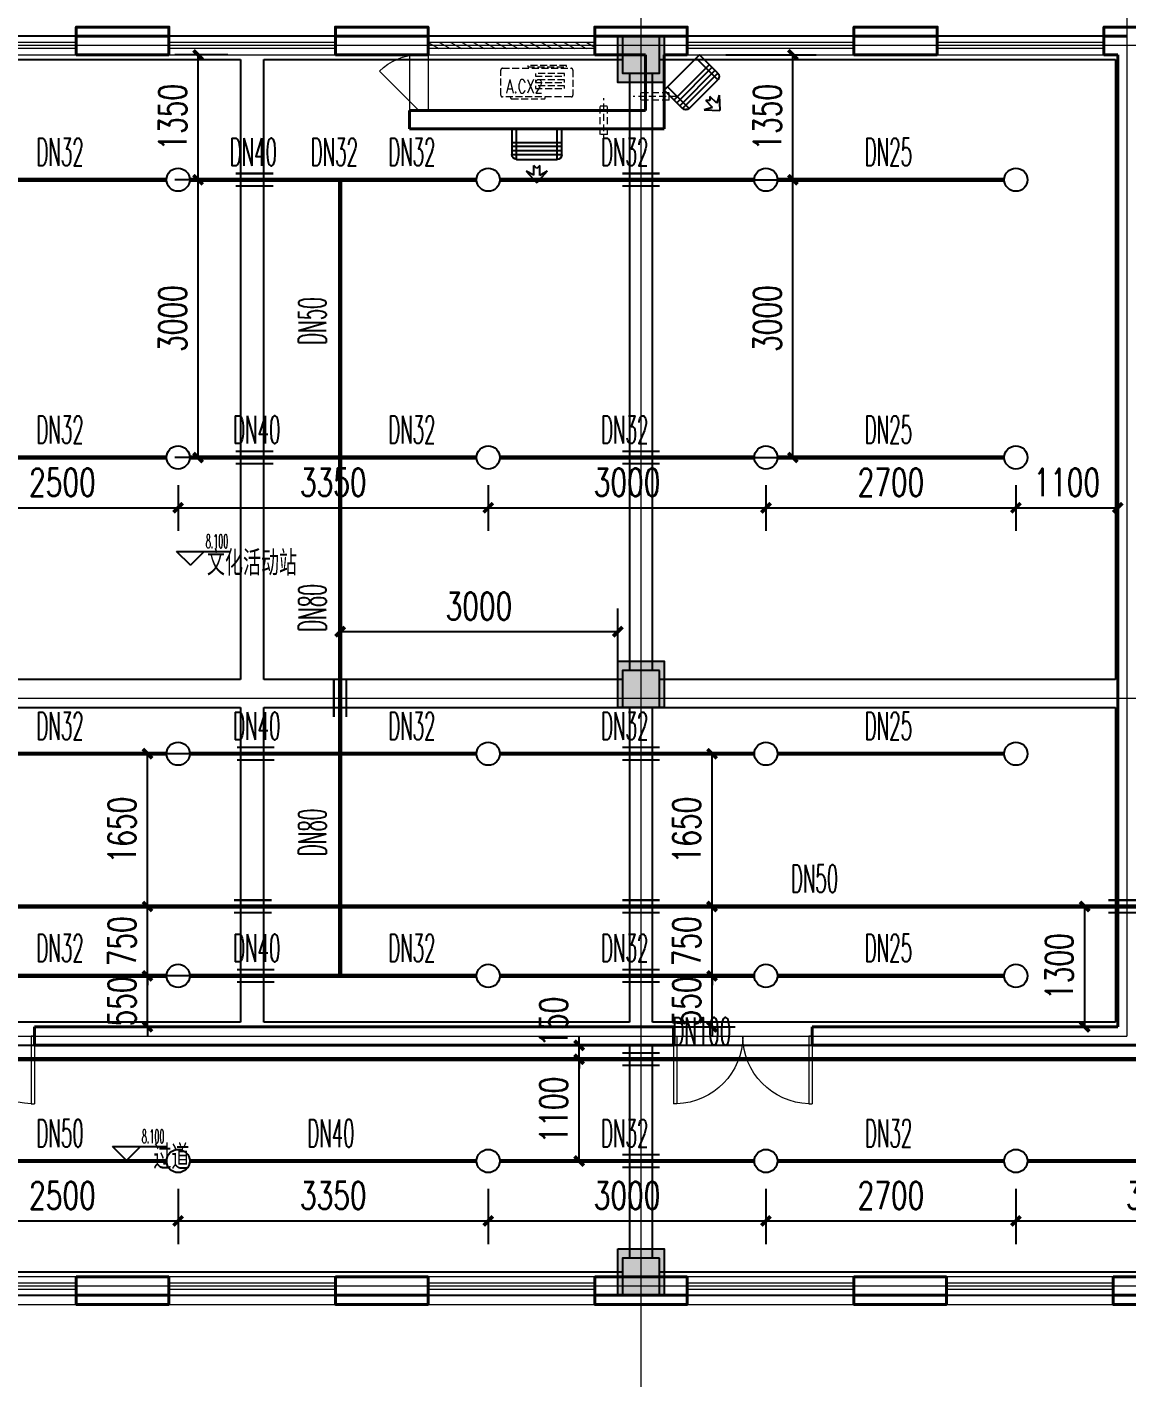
# Model space of a CAD drawing. Extents: x 1031190 to 1725648, y 733081 to 1571294.
# Drawn here: x 1131385 to 1143267, y 982145 to 996739 of the extents above; entities that cross this region are included whole.
import ezdxf

# ---------------------------------------------------------------- set-up
doc = ezdxf.new("R2010")
doc.units = 0
doc.header["$LTSCALE"] = 1000
doc.header["$MEASUREMENT"] = 0
for name, pattern in [('ACAD_ISO10W100', [18.5, 12, -3, 0.5, -3]), ('DASH', [0.35, 0.25, -0.1]), ('DOTE', [2.42, 2, -0.2, 0.02, -0.2]), ('HIDDEN', [0.375, 0.25, -0.125])]:
    doc.linetypes.add(name, pattern=pattern)
for name, color, linetype in [('A-AC', 8, 'Continuous'), ('BEAM', 4, 'Continuous'), ('DIM_ELEV', 3, 'Continuous'), ('EQUIP_不分区喷淋', 7, 'Continuous'), ('PIPE-不分区喷淋', 6, 'ZP'), ('PUB_TEXT', 4, 'Continuous'), ('S-COLU-HATCH', 30, 'Continuous'), ('S-COLU-LINE1', 6, 'Continuous'), ('TEXT_不分区喷淋', 7, 'Continuous'), ('TWT_DIM', 3, 'Continuous'), ('VALVE_不分区给水', 7, 'Continuous')]:
    doc.layers.add(name, color=color, linetype=linetype)
for name, color, linetype, lineweight in [('DOTE', 19, 'DOTE', 9), ('WALL', 9, 'Continuous', 40), ('WINDOW', 8, 'Continuous', 15), ('平面-看线', 45, 'Continuous', 15), ('平面-空调室内机', 8, 'Continuous', 9), ('平面-空调预留孔', 8, 'Continuous', 15)]:
    doc.layers.add(name, color=color, linetype=linetype, lineweight=lineweight)
doc.styles.add('_TCH_DIM', font='SIMPLEX.shx', dxfattribs={"width": 0.6, "oblique": 10, "bigfont": 'hztxt.shx'})
doc.styles.add('_TCH_DIM_T3', font='SIMPLEX', dxfattribs={"width": 0.705882, "bigfont": 'GBCBIG'})
doc.styles.add('_TWT_PIPEDN', font='SIMPLEX.shx', dxfattribs={"width": 0.6, "oblique": 10, "height": 3, "bigfont": 'HZTXT.shx'})
doc.styles.get("Standard").update_dxf_attribs({"font": 'gbenor.shx', "bigfont": 'gbcbig.shx'})
doc.linetypes.add('ZP', pattern='A,3,-0.2,["ZP",Standard,S=0.25,R=0,X=-0.1,Y=-0.115],-0.35', length=3.55)
doc.dimstyles.new('_TWT_ARCH&&100', dxfattribs={"dimtxt": 297.5, "dimasz": 100, "dimexe": 250, "dimexo": 300, "dimgap": 126.25, "dimtad": 1, "dimdec": 0, "dimzin": 0, "dimdsep": 46, "dimtxsty": '_TCH_DIM_T3', "dimblk": 'ARCHTICK', "dimcen": 0.09, "dimclrt": 7, "dimazin": 2, "dimtfac": 1, "dimtdec": 0, "dimtix": 1, "dimtmove": 2, "dimatfit": 3, "dimfxl": 0, "dimtolj": 1, "dimtzin": 0, "dimarcsym": 0})

# ---------------------------------------------------------------- blocks, each defined once
blk = doc.blocks.new('A$C130B5CA4')
at = {"layer": 'BEAM'}
for p, q in [((21200, 100), (17200, 100)), ((25200, 100), (21200, 100)), ((30650, 100), (25600, 100)), ((17200, -150), (21075, -150)), ((21075, -150), (21075, -6850)), ((21325, -150), (25200, -150)), ((21325, -6850), (21325, -150)), ((25600, -150), (30525, -150)), ((30525, -150), (30525, -4600)), ((25275, -300), (25275, -6750)), ((25525, -6750), (25525, -300)), ((30525, -4600), (30525, -6850)), ((21075, -6850), (17250, -6850)), ((25200, -6850), (21325, -6850)), ((30525, -6850), (25600, -6850)), ((17250, -7150), (21075, -7150)), ((21075, -7150), (21075, -10550)), ((21325, -7150), (25200, -7150)), ((21325, -10550), (21325, -7150)), ((25275, -7150), (25275, -10550)), ((25525, -10550), (25525, -7150)), ((25600, -7150), (30525, -7150)), ((30525, -7150), (30525, -10550)), ((21075, -10550), (17125, -10550)), ((25275, -10550), (21325, -10550)), ((30525, -10550), (25525, -10550)), ((17125, -10800), (21200, -10800)), ((21200, -10800), (25275, -10800)), ((25275, -10800), (25275, -13100)), ((25525, -13100), (25525, -10800)), ((25525, -10800), (30650, -10800)), ((25200, -13250), (17200, -13250)), ((33700, -13250), (25600, -13250)), ((17200, -13500), (25200, -13500)), ((25600, -13500), (33700, -13500))]:
    blk.add_line(p, q, dxfattribs=at)
for points in [[(25600, 100), (25200, 100), (25200, -300), (25600, -300)], [(25600, -6750), (25200, -6750), (25200, -7150), (25600, -7150)], [(25600, -13100), (25200, -13100), (25200, -13500), (25600, -13500)]]:
    blk.add_lwpolyline(points, close=True, dxfattribs=at)
blk = doc.blocks.new('QER5Y5WE3')
for p, q in [((-194, 188), (-1, 388)), ((72, 389), (-156, 153)), ((292, -73), (-90, 296)), ((321, -43), (-61, 326)), ((360, -17), (-29, 359)), ((389, 14), (0, 389)), ((72, 389), (387, 86)), ((236, 408), (404, 419)), ((326, 383), (236, 408)), ((326, 383), (253, 308)), ((297, 307), (253, 308)), ((299, 264), (297, 307)), ((372, 340), (299, 264)), ((399, 251), (372, 340)), ((399, 251), (404, 419)), ((194, -188), (-194, 188)), ((387, 86), (159, -151)), ((388, 13), (194, -188))]:
    blk.add_line(p, q)
for centre, start, end in [((36, 352), 46.0154, 136.0154), ((351, 49), 316.0154, 46.0154)]:
    blk.add_arc(centre, 51.3, start, end)
blk = doc.blocks.new('ferre')
at = {"layer": '平面-空调预留孔', "linetype": 'DASH', "ltscale": 0.3}
for p, q in [((93393, 115403), (93393, 115393)), ((93403, 115383), (93756, 115383)), ((93766, 115393), (93766, 115403))]:
    blk.add_line(p, q, dxfattribs=at)
for points in [[(93997, 115743), (93577, 115743), (93577, 115727), (93997, 115727)], [(93975, 115655), (93660, 115655), (93660, 115626), (93975, 115626)], [(93975, 115589), (93660, 115589), (93660, 115560), (93975, 115560)], [(93975, 115523), (93660, 115523), (93660, 115494), (93975, 115494)]]:
    blk.add_lwpolyline(points, close=True, dxfattribs=at)
blk.add_lwpolyline([(94046, 115403), (93306, 115403, -0.414214), (93286, 115423), (93286, 115693, -0.414214), (93306, 115713), (94046, 115713, -0.414214), (94066, 115693), (94066, 115423, -0.414214)], format="xyb", close=True, dxfattribs=at)
for centre, start, end in [((93403, 115393), 180, 270), ((93756, 115393), 270, 0)]:
    blk.add_arc(centre, 10, start, end, dxfattribs=at)
at = {"layer": '平面-空调预留孔', "linetype": 'DASH', "ltscale": 0.3, "style": '_TCH_DIM', "width": 0.705882}
blk.add_text('A.CX2', height=146.9, dxfattribs=at).set_placement((93345, 115443))
blk = doc.blocks.new('fergve')
blk.add_blockref('ferre', (25670, -60416))
blk = doc.blocks.new('dongkong')
at = {"layer": '平面-空调预留孔', "linetype": 'HIDDEN', "ltscale": 0.3}
for p, q in [((-603796, 210900), (-603796, 210431)), ((-603836, 210821), (-603836, 210511)), ((-603836, 210821), (-603756, 210821)), ((-603756, 210821), (-603756, 210511))]:
    blk.add_line(p, q, dxfattribs=at)
blk.add_lwpolyline([(-603756, 210511), (-603836, 210511)], dxfattribs=at)
blk = doc.blocks.new('rewerwer')
at = {"layer": 'S-COLU-HATCH'}
h = blk.add_hatch(color=8, dxfattribs=at)
h.dxf.hatch_style = 1
h.paths.add_polyline_path([(1318338, 1151056), (1318838, 1151056), (1318838, 1150556), (1318338, 1150556)])
h = blk.add_hatch(color=8, dxfattribs=at)
h.dxf.hatch_style = 1
h.paths.add_polyline_path([(1318338, 1144306), (1318838, 1144306), (1318838, 1143806), (1318338, 1143806)])
h = blk.add_hatch(color=8, dxfattribs=at)
h.dxf.hatch_style = 1
h.paths.add_polyline_path([(1318338, 1137956), (1318838, 1137956), (1318838, 1137456), (1318338, 1137456)])
at = {"layer": 'S-COLU-LINE1', "color": 8}
for points in [[(1318338, 1151056), (1318838, 1151056), (1318838, 1150556), (1318338, 1150556)], [(1318338, 1144306), (1318838, 1144306), (1318838, 1143806), (1318338, 1143806)], [(1318338, 1137956), (1318838, 1137956), (1318838, 1137456), (1318338, 1137456)]]:
    blk.add_lwpolyline(points, close=True, dxfattribs=at)
blk = doc.blocks.new('$VALVE$00000533')
at = {"ltscale": 0.5, "const_width": 25}
for points in [[(-225, 75), (225, 75)], [(-225, -75), (225, -75)]]:
    blk.add_lwpolyline(points, dxfattribs=at)
blk = doc.blocks.new('_ArchTick')
at = {"color": 0, "linetype": 'ByBlock', "const_width": 0.4}
blk.add_lwpolyline([(-0.5, -0.5), (0.5, 0.5)], dxfattribs=at)
blk = doc.blocks.new('*D110')
at = {"layer": 'Defpoints', "color": 0}
for p in [(1138634, 995089), (1139658, 995089), (1138634, 992089)]:
    blk.add_point(p, dxfattribs=at)
at = {"layer": 'TWT_DIM', "color": 0, "lineweight": -2}
for p, q in [((1138934, 995089), (1139908, 995089)), ((1139658, 992089), (1139658, 995089)), ((1138934, 992089), (1139908, 992089))]:
    blk.add_line(p, q, dxfattribs=at)
at = {"layer": 'TWT_DIM', "color": 0, "lineweight": -2, "xscale": 100, "yscale": 100, "zscale": 100}
for p, rotation in [((1139658, 995089), 90), ((1139658, 992089), 270)]:
    blk.add_blockref('_ArchTick', p, dxfattribs=dict(at, rotation=rotation))
at = {"layer": 'TWT_DIM', "color": 7, "insert": (1139383, 993589), "char_height": 297.5, "attachment_point": 5, "rotation": 90, "style": '_TCH_DIM_T3'}
blk.add_mtext('\\A1;3000', dxfattribs=at)
blk = doc.blocks.new('*D111')
at = {"layer": 'Defpoints', "color": 0}
for p in [(1138634, 996439), (1139658, 996439), (1138634, 995089)]:
    blk.add_point(p, dxfattribs=at)
at = {"layer": 'TWT_DIM', "color": 0, "lineweight": -2}
for p, q in [((1138934, 996439), (1139908, 996439)), ((1139658, 995089), (1139658, 996439)), ((1138934, 995089), (1139908, 995089))]:
    blk.add_line(p, q, dxfattribs=at)
at = {"layer": 'TWT_DIM', "color": 0, "lineweight": -2, "xscale": 100, "yscale": 100, "zscale": 100}
for p, rotation in [((1139658, 996439), 90), ((1139658, 995089), 270)]:
    blk.add_blockref('_ArchTick', p, dxfattribs=dict(at, rotation=rotation))
at = {"layer": 'TWT_DIM', "color": 7, "insert": (1139383, 995764), "char_height": 297.5, "attachment_point": 5, "rotation": 90, "style": '_TCH_DIM_T3'}
blk.add_mtext('\\A1;1350', dxfattribs=at)
blk = doc.blocks.new('*D112')
at = {"layer": 'Defpoints', "color": 0}
for p in [(1138017, 988889), (1138785, 988889), (1138017, 987239)]:
    blk.add_point(p, dxfattribs=at)
at = {"layer": 'TWT_DIM', "color": 0, "lineweight": -2}
for p, q in [((1138317, 988889), (1139035, 988889)), ((1138785, 987239), (1138785, 988889)), ((1138317, 987239), (1139035, 987239))]:
    blk.add_line(p, q, dxfattribs=at)
at = {"layer": 'TWT_DIM', "color": 0, "lineweight": -2, "xscale": 100, "yscale": 100, "zscale": 100}
for p, rotation in [((1138785, 988889), 90), ((1138785, 987239), 270)]:
    blk.add_blockref('_ArchTick', p, dxfattribs=dict(at, rotation=rotation))
at = {"layer": 'TWT_DIM', "color": 7, "insert": (1138510, 988064), "char_height": 297.5, "attachment_point": 5, "rotation": 90, "style": '_TCH_DIM_T3'}
blk.add_mtext('\\A1;1650', dxfattribs=at)
blk = doc.blocks.new('*D113')
at = {"layer": 'Defpoints', "color": 0}
for p in [(1138017, 987239), (1138785, 987239), (1138017, 986489)]:
    blk.add_point(p, dxfattribs=at)
at = {"layer": 'TWT_DIM', "color": 0, "lineweight": -2}
for p, q in [((1138785, 987239), (1138785, 987339)), ((1138317, 987239), (1139035, 987239)), ((1138785, 986489), (1138785, 987239)), ((1138317, 986489), (1139035, 986489)), ((1138785, 986489), (1138785, 986389))]:
    blk.add_line(p, q, dxfattribs=at)
at = {"layer": 'TWT_DIM', "color": 0, "lineweight": -2, "xscale": 100, "yscale": 100, "zscale": 100}
for p, rotation in [((1138785, 987239), 270), ((1138785, 986489), 90)]:
    blk.add_blockref('_ArchTick', p, dxfattribs=dict(at, rotation=rotation))
at = {"layer": 'TWT_DIM', "color": 7, "insert": (1138510, 986864), "char_height": 297.5, "attachment_point": 5, "rotation": 90, "style": '_TCH_DIM_T3'}
blk.add_mtext('\\A1;750', dxfattribs=at)
blk = doc.blocks.new('*D114')
at = {"layer": 'Defpoints', "color": 0}
for p in [(1138017, 986489), (1138785, 986489), (1138017, 985939)]:
    blk.add_point(p, dxfattribs=at)
at = {"layer": 'TWT_DIM', "color": 0, "lineweight": -2}
for p, q in [((1138785, 986489), (1138785, 986589)), ((1138317, 986489), (1139035, 986489)), ((1138785, 985939), (1138785, 986489)), ((1138317, 985939), (1139035, 985939)), ((1138785, 985939), (1138785, 985839))]:
    blk.add_line(p, q, dxfattribs=at)
at = {"layer": 'TWT_DIM', "color": 0, "lineweight": -2, "xscale": 100, "yscale": 100, "zscale": 100}
for p, rotation in [((1138785, 986489), 270), ((1138785, 985939), 90)]:
    blk.add_blockref('_ArchTick', p, dxfattribs=dict(at, rotation=rotation))
at = {"layer": 'TWT_DIM', "color": 7, "insert": (1138510, 986214), "char_height": 297.5, "attachment_point": 5, "rotation": 90, "style": '_TCH_DIM_T3'}
blk.add_mtext('\\A1;550', dxfattribs=at)
blk = doc.blocks.new('*D115')
at = {"layer": 'Defpoints', "color": 0}
for p in [(1137349, 985589), (1138017, 985589), (1138017, 984489)]:
    blk.add_point(p, dxfattribs=at)
at = {"layer": 'TWT_DIM', "color": 0, "lineweight": -2}
for p, q in [((1137717, 985589), (1137099, 985589)), ((1137349, 984489), (1137349, 985589)), ((1137717, 984489), (1137099, 984489))]:
    blk.add_line(p, q, dxfattribs=at)
at = {"layer": 'TWT_DIM', "color": 0, "lineweight": -2, "xscale": 100, "yscale": 100, "zscale": 100}
for p, rotation in [((1137349, 985589), 90), ((1137349, 984489), 270)]:
    blk.add_blockref('_ArchTick', p, dxfattribs=dict(at, rotation=rotation))
at = {"layer": 'TWT_DIM', "color": 7, "insert": (1137074, 985039), "char_height": 297.5, "attachment_point": 5, "rotation": 90, "style": '_TCH_DIM_T3'}
blk.add_mtext('\\A1;1100', dxfattribs=at)
blk = doc.blocks.new('*D116')
at = {"layer": 'Defpoints', "color": 0}
for p in [(1137349, 985739), (1138017, 985739), (1138017, 985589)]:
    blk.add_point(p, dxfattribs=at)
at = {"layer": 'TWT_DIM', "color": 0, "lineweight": -2}
for p, q in [((1137349, 985739), (1137349, 985839)), ((1137717, 985739), (1137099, 985739)), ((1137349, 985589), (1137349, 985739)), ((1137717, 985589), (1137099, 985589)), ((1137349, 985589), (1137349, 985489))]:
    blk.add_line(p, q, dxfattribs=at)
at = {"layer": 'TWT_DIM', "color": 0, "lineweight": -2, "xscale": 100, "yscale": 100, "zscale": 100}
for p, rotation in [((1137349, 985739), 270), ((1137349, 985589), 90)]:
    blk.add_blockref('_ArchTick', p, dxfattribs=dict(at, rotation=rotation))
at = {"layer": 'TWT_DIM', "color": 7, "insert": (1137074, 985993), "char_height": 297.5, "attachment_point": 5, "rotation": 90, "style": '_TCH_DIM_T3'}
blk.add_mtext('\\A1;150', dxfattribs=at)
blk = doc.blocks.new('*D120')
at = {"layer": 'Defpoints', "color": 0}
for p in [(1142810, 987239), (1143167, 987239), (1143167, 985939)]:
    blk.add_point(p, dxfattribs=at)
at = {"layer": 'TWT_DIM', "color": 0, "lineweight": -2}
for p, q in [((1142867, 987239), (1142560, 987239)), ((1142810, 985939), (1142810, 987239)), ((1142867, 985939), (1142560, 985939))]:
    blk.add_line(p, q, dxfattribs=at)
at = {"layer": 'TWT_DIM', "color": 0, "lineweight": -2, "xscale": 100, "yscale": 100, "zscale": 100}
for p, rotation in [((1142810, 987239), 90), ((1142810, 985939), 270)]:
    blk.add_blockref('_ArchTick', p, dxfattribs=dict(at, rotation=rotation))
at = {"layer": 'TWT_DIM', "color": 7, "insert": (1142535, 986589), "char_height": 297.5, "attachment_point": 5, "rotation": 90, "style": '_TCH_DIM_T3'}
blk.add_mtext('\\A1;1300', dxfattribs=at)
blk = doc.blocks.new('*D121')
at = {"layer": 'Defpoints', "color": 0}
for p in [(1133233, 995089), (1133854, 995089), (1133854, 992089)]:
    blk.add_point(p, dxfattribs=at)
at = {"layer": 'TWT_DIM', "color": 0, "lineweight": -2}
for p, q in [((1133554, 995089), (1132983, 995089)), ((1133233, 992089), (1133233, 995089)), ((1133554, 992089), (1132983, 992089))]:
    blk.add_line(p, q, dxfattribs=at)
at = {"layer": 'TWT_DIM', "color": 0, "lineweight": -2, "xscale": 100, "yscale": 100, "zscale": 100}
for p, rotation in [((1133233, 995089), 90), ((1133233, 992089), 270)]:
    blk.add_blockref('_ArchTick', p, dxfattribs=dict(at, rotation=rotation))
at = {"layer": 'TWT_DIM', "color": 7, "insert": (1132958, 993589), "char_height": 297.5, "attachment_point": 5, "rotation": 90, "style": '_TCH_DIM_T3'}
blk.add_mtext('\\A1;3000', dxfattribs=at)
blk = doc.blocks.new('*D122')
at = {"layer": 'Defpoints', "color": 0}
for p in [(1133233, 996439), (1133854, 996439), (1133854, 995089)]:
    blk.add_point(p, dxfattribs=at)
at = {"layer": 'TWT_DIM', "color": 0, "lineweight": -2}
for p, q in [((1133554, 996439), (1132983, 996439)), ((1133233, 995089), (1133233, 996439)), ((1133554, 995089), (1132983, 995089))]:
    blk.add_line(p, q, dxfattribs=at)
at = {"layer": 'TWT_DIM', "color": 0, "lineweight": -2, "xscale": 100, "yscale": 100, "zscale": 100}
for p, rotation in [((1133233, 996439), 90), ((1133233, 995089), 270)]:
    blk.add_blockref('_ArchTick', p, dxfattribs=dict(at, rotation=rotation))
at = {"layer": 'TWT_DIM', "color": 7, "insert": (1132958, 995764), "char_height": 297.5, "attachment_point": 5, "rotation": 90, "style": '_TCH_DIM_T3'}
blk.add_mtext('\\A1;1350', dxfattribs=at)
blk = doc.blocks.new('*D123')
at = {"layer": 'Defpoints', "color": 0}
for p in [(1137767, 990208), (1134767, 989489), (1137767, 989489)]:
    blk.add_point(p, dxfattribs=at)
at = {"layer": 'TWT_DIM', "color": 0, "lineweight": -2}
for p, q in [((1134767, 989789), (1134767, 990458)), ((1137767, 989789), (1137767, 990458)), ((1134767, 990208), (1137767, 990208))]:
    blk.add_line(p, q, dxfattribs=at)
at = {"layer": 'TWT_DIM', "color": 0, "lineweight": -2, "xscale": 100, "yscale": 100, "zscale": 100, "rotation": 180}
blk.add_blockref('_ArchTick', (1134767, 990208), dxfattribs=at)
at = {"layer": 'TWT_DIM', "color": 0, "lineweight": -2, "xscale": 100, "yscale": 100, "zscale": 100}
blk.add_blockref('_ArchTick', (1137767, 990208), dxfattribs=at)
at = {"layer": 'TWT_DIM', "color": 7, "insert": (1136267, 990483), "char_height": 297.5, "attachment_point": 5, "style": '_TCH_DIM_T3'}
blk.add_mtext('\\A1;3000', dxfattribs=at)
blk = doc.blocks.new('*D124')
at = {"layer": 'Defpoints', "color": 0}
for p in [(1132686, 988889), (1133854, 988889), (1133854, 987239)]:
    blk.add_point(p, dxfattribs=at)
at = {"layer": 'TWT_DIM', "color": 0, "lineweight": -2}
for p, q in [((1133554, 988889), (1132436, 988889)), ((1132686, 987239), (1132686, 988889)), ((1133554, 987239), (1132436, 987239))]:
    blk.add_line(p, q, dxfattribs=at)
at = {"layer": 'TWT_DIM', "color": 0, "lineweight": -2, "xscale": 100, "yscale": 100, "zscale": 100}
for p, rotation in [((1132686, 988889), 90), ((1132686, 987239), 270)]:
    blk.add_blockref('_ArchTick', p, dxfattribs=dict(at, rotation=rotation))
at = {"layer": 'TWT_DIM', "color": 7, "insert": (1132411, 988064), "char_height": 297.5, "attachment_point": 5, "rotation": 90, "style": '_TCH_DIM_T3'}
blk.add_mtext('\\A1;1650', dxfattribs=at)
blk = doc.blocks.new('*D125')
at = {"layer": 'Defpoints', "color": 0}
for p in [(1132686, 987239), (1133854, 987239), (1133854, 986489)]:
    blk.add_point(p, dxfattribs=at)
at = {"layer": 'TWT_DIM', "color": 0, "lineweight": -2}
for p, q in [((1132686, 987239), (1132686, 987339)), ((1133554, 987239), (1132436, 987239)), ((1132686, 986489), (1132686, 987239)), ((1133554, 986489), (1132436, 986489)), ((1132686, 986489), (1132686, 986389))]:
    blk.add_line(p, q, dxfattribs=at)
at = {"layer": 'TWT_DIM', "color": 0, "lineweight": -2, "xscale": 100, "yscale": 100, "zscale": 100}
for p, rotation in [((1132686, 987239), 270), ((1132686, 986489), 90)]:
    blk.add_blockref('_ArchTick', p, dxfattribs=dict(at, rotation=rotation))
at = {"layer": 'TWT_DIM', "color": 7, "insert": (1132411, 986864), "char_height": 297.5, "attachment_point": 5, "rotation": 90, "style": '_TCH_DIM_T3'}
blk.add_mtext('\\A1;750', dxfattribs=at)
blk = doc.blocks.new('*D126')
at = {"layer": 'Defpoints', "color": 0}
for p in [(1132686, 986489), (1133854, 986489), (1133854, 985939)]:
    blk.add_point(p, dxfattribs=at)
at = {"layer": 'TWT_DIM', "color": 0, "lineweight": -2}
for p, q in [((1132686, 986489), (1132686, 986589)), ((1133554, 986489), (1132436, 986489)), ((1132686, 985939), (1132686, 986489)), ((1133554, 985939), (1132436, 985939)), ((1132686, 985939), (1132686, 985839))]:
    blk.add_line(p, q, dxfattribs=at)
at = {"layer": 'TWT_DIM', "color": 0, "lineweight": -2, "xscale": 100, "yscale": 100, "zscale": 100}
for p, rotation in [((1132686, 986489), 270), ((1132686, 985939), 90)]:
    blk.add_blockref('_ArchTick', p, dxfattribs=dict(at, rotation=rotation))
at = {"layer": 'TWT_DIM', "color": 7, "insert": (1132411, 986214), "char_height": 297.5, "attachment_point": 5, "rotation": 90, "style": '_TCH_DIM_T3'}
blk.add_mtext('\\A1;550', dxfattribs=at)
blk = doc.blocks.new('*D567')
at = {"layer": 'Defpoints', "color": 0}
for p in [(1130517, 992089), (1133017, 992089), (1133017, 991546)]:
    blk.add_point(p, dxfattribs=at)
at = {"layer": 'TWT_DIM', "color": 0, "lineweight": -2}
for p, q in [((1130517, 991789), (1130517, 991296)), ((1133017, 991789), (1133017, 991296)), ((1130517, 991546), (1133017, 991546))]:
    blk.add_line(p, q, dxfattribs=at)
at = {"layer": 'TWT_DIM', "color": 0, "lineweight": -2, "xscale": 100, "yscale": 100, "zscale": 100, "rotation": 180}
blk.add_blockref('_ArchTick', (1130517, 991546), dxfattribs=at)
at = {"layer": 'TWT_DIM', "color": 0, "lineweight": -2, "xscale": 100, "yscale": 100, "zscale": 100}
blk.add_blockref('_ArchTick', (1133017, 991546), dxfattribs=at)
at = {"layer": 'TWT_DIM', "color": 7, "insert": (1131767, 991821), "char_height": 297.5, "attachment_point": 5, "style": '_TCH_DIM_T3'}
blk.add_mtext('\\A1;2500', dxfattribs=at)
blk = doc.blocks.new('*D568')
at = {"layer": 'Defpoints', "color": 0}
for p in [(1133017, 992089), (1136367, 992089), (1136367, 991546)]:
    blk.add_point(p, dxfattribs=at)
at = {"layer": 'TWT_DIM', "color": 0, "lineweight": -2}
for p, q in [((1133017, 991789), (1133017, 991296)), ((1136367, 991789), (1136367, 991296)), ((1133017, 991546), (1136367, 991546))]:
    blk.add_line(p, q, dxfattribs=at)
at = {"layer": 'TWT_DIM', "color": 0, "lineweight": -2, "xscale": 100, "yscale": 100, "zscale": 100, "rotation": 180}
blk.add_blockref('_ArchTick', (1133017, 991546), dxfattribs=at)
at = {"layer": 'TWT_DIM', "color": 0, "lineweight": -2, "xscale": 100, "yscale": 100, "zscale": 100}
blk.add_blockref('_ArchTick', (1136367, 991546), dxfattribs=at)
at = {"layer": 'TWT_DIM', "color": 7, "insert": (1134692, 991821), "char_height": 297.5, "attachment_point": 5, "style": '_TCH_DIM_T3'}
blk.add_mtext('\\A1;3350', dxfattribs=at)
blk = doc.blocks.new('*D569')
at = {"layer": 'Defpoints', "color": 0}
for p in [(1136367, 992089), (1139367, 992089), (1139367, 991546)]:
    blk.add_point(p, dxfattribs=at)
at = {"layer": 'TWT_DIM', "color": 0, "lineweight": -2}
for p, q in [((1136367, 991789), (1136367, 991296)), ((1139367, 991789), (1139367, 991296)), ((1136367, 991546), (1139367, 991546))]:
    blk.add_line(p, q, dxfattribs=at)
at = {"layer": 'TWT_DIM', "color": 0, "lineweight": -2, "xscale": 100, "yscale": 100, "zscale": 100, "rotation": 180}
blk.add_blockref('_ArchTick', (1136367, 991546), dxfattribs=at)
at = {"layer": 'TWT_DIM', "color": 0, "lineweight": -2, "xscale": 100, "yscale": 100, "zscale": 100}
blk.add_blockref('_ArchTick', (1139367, 991546), dxfattribs=at)
at = {"layer": 'TWT_DIM', "color": 7, "insert": (1137867, 991821), "char_height": 297.5, "attachment_point": 5, "style": '_TCH_DIM_T3'}
blk.add_mtext('\\A1;3000', dxfattribs=at)
blk = doc.blocks.new('*D570')
at = {"layer": 'Defpoints', "color": 0}
for p in [(1139367, 992089), (1142067, 992089), (1142067, 991546)]:
    blk.add_point(p, dxfattribs=at)
at = {"layer": 'TWT_DIM', "color": 0, "lineweight": -2}
for p, q in [((1139367, 991789), (1139367, 991296)), ((1142067, 991789), (1142067, 991296)), ((1139367, 991546), (1142067, 991546))]:
    blk.add_line(p, q, dxfattribs=at)
at = {"layer": 'TWT_DIM', "color": 0, "lineweight": -2, "xscale": 100, "yscale": 100, "zscale": 100, "rotation": 180}
blk.add_blockref('_ArchTick', (1139367, 991546), dxfattribs=at)
at = {"layer": 'TWT_DIM', "color": 0, "lineweight": -2, "xscale": 100, "yscale": 100, "zscale": 100}
blk.add_blockref('_ArchTick', (1142067, 991546), dxfattribs=at)
at = {"layer": 'TWT_DIM', "color": 7, "insert": (1140717, 991821), "char_height": 297.5, "attachment_point": 5, "style": '_TCH_DIM_T3'}
blk.add_mtext('\\A1;2700', dxfattribs=at)
blk = doc.blocks.new('*D571')
at = {"layer": 'Defpoints', "color": 0}
for p in [(1142067, 992089), (1143167, 992089), (1143167, 991546)]:
    blk.add_point(p, dxfattribs=at)
at = {"layer": 'TWT_DIM', "color": 0, "lineweight": -2}
for p, q in [((1142067, 991789), (1142067, 991296)), ((1143167, 991789), (1143167, 991296)), ((1142067, 991546), (1143167, 991546))]:
    blk.add_line(p, q, dxfattribs=at)
at = {"layer": 'TWT_DIM', "color": 0, "lineweight": -2, "xscale": 100, "yscale": 100, "zscale": 100, "rotation": 180}
blk.add_blockref('_ArchTick', (1142067, 991546), dxfattribs=at)
at = {"layer": 'TWT_DIM', "color": 0, "lineweight": -2, "xscale": 100, "yscale": 100, "zscale": 100}
blk.add_blockref('_ArchTick', (1143167, 991546), dxfattribs=at)
at = {"layer": 'TWT_DIM', "color": 7, "insert": (1142617, 991821), "char_height": 297.5, "attachment_point": 5, "style": '_TCH_DIM_T3'}
blk.add_mtext('\\A1;1100', dxfattribs=at)
blk = doc.blocks.new('*D613')
at = {"layer": 'Defpoints', "color": 0}
for p in [(1130517, 984489), (1133017, 984489), (1133017, 983842)]:
    blk.add_point(p, dxfattribs=at)
at = {"layer": 'TWT_DIM', "color": 0, "lineweight": -2}
for p, q in [((1130517, 984189), (1130517, 983592)), ((1133017, 984189), (1133017, 983592)), ((1130517, 983842), (1133017, 983842))]:
    blk.add_line(p, q, dxfattribs=at)
at = {"layer": 'TWT_DIM', "color": 0, "lineweight": -2, "xscale": 100, "yscale": 100, "zscale": 100, "rotation": 180}
blk.add_blockref('_ArchTick', (1130517, 983842), dxfattribs=at)
at = {"layer": 'TWT_DIM', "color": 0, "lineweight": -2, "xscale": 100, "yscale": 100, "zscale": 100}
blk.add_blockref('_ArchTick', (1133017, 983842), dxfattribs=at)
at = {"layer": 'TWT_DIM', "color": 7, "insert": (1131767, 984117), "char_height": 297.5, "attachment_point": 5, "style": '_TCH_DIM_T3'}
blk.add_mtext('\\A1;2500', dxfattribs=at)
blk = doc.blocks.new('*D614')
at = {"layer": 'Defpoints', "color": 0}
for p in [(1133017, 984489), (1136367, 984489), (1136367, 983842)]:
    blk.add_point(p, dxfattribs=at)
at = {"layer": 'TWT_DIM', "color": 0, "lineweight": -2}
for p, q in [((1133017, 984189), (1133017, 983592)), ((1136367, 984189), (1136367, 983592)), ((1133017, 983842), (1136367, 983842))]:
    blk.add_line(p, q, dxfattribs=at)
at = {"layer": 'TWT_DIM', "color": 0, "lineweight": -2, "xscale": 100, "yscale": 100, "zscale": 100, "rotation": 180}
blk.add_blockref('_ArchTick', (1133017, 983842), dxfattribs=at)
at = {"layer": 'TWT_DIM', "color": 0, "lineweight": -2, "xscale": 100, "yscale": 100, "zscale": 100}
blk.add_blockref('_ArchTick', (1136367, 983842), dxfattribs=at)
at = {"layer": 'TWT_DIM', "color": 7, "insert": (1134692, 984117), "char_height": 297.5, "attachment_point": 5, "style": '_TCH_DIM_T3'}
blk.add_mtext('\\A1;3350', dxfattribs=at)
blk = doc.blocks.new('*D615')
at = {"layer": 'Defpoints', "color": 0}
for p in [(1136367, 984489), (1139367, 984489), (1139367, 983842)]:
    blk.add_point(p, dxfattribs=at)
at = {"layer": 'TWT_DIM', "color": 0, "lineweight": -2}
for p, q in [((1136367, 984189), (1136367, 983592)), ((1139367, 984189), (1139367, 983592)), ((1136367, 983842), (1139367, 983842))]:
    blk.add_line(p, q, dxfattribs=at)
at = {"layer": 'TWT_DIM', "color": 0, "lineweight": -2, "xscale": 100, "yscale": 100, "zscale": 100, "rotation": 180}
blk.add_blockref('_ArchTick', (1136367, 983842), dxfattribs=at)
at = {"layer": 'TWT_DIM', "color": 0, "lineweight": -2, "xscale": 100, "yscale": 100, "zscale": 100}
blk.add_blockref('_ArchTick', (1139367, 983842), dxfattribs=at)
at = {"layer": 'TWT_DIM', "color": 7, "insert": (1137867, 984117), "char_height": 297.5, "attachment_point": 5, "style": '_TCH_DIM_T3'}
blk.add_mtext('\\A1;3000', dxfattribs=at)
blk = doc.blocks.new('*D616')
at = {"layer": 'Defpoints', "color": 0}
for p in [(1139367, 984489), (1142067, 984489), (1142067, 983842)]:
    blk.add_point(p, dxfattribs=at)
at = {"layer": 'TWT_DIM', "color": 0, "lineweight": -2}
for p, q in [((1139367, 984189), (1139367, 983592)), ((1142067, 984189), (1142067, 983592)), ((1139367, 983842), (1142067, 983842))]:
    blk.add_line(p, q, dxfattribs=at)
at = {"layer": 'TWT_DIM', "color": 0, "lineweight": -2, "xscale": 100, "yscale": 100, "zscale": 100, "rotation": 180}
blk.add_blockref('_ArchTick', (1139367, 983842), dxfattribs=at)
at = {"layer": 'TWT_DIM', "color": 0, "lineweight": -2, "xscale": 100, "yscale": 100, "zscale": 100}
blk.add_blockref('_ArchTick', (1142067, 983842), dxfattribs=at)
at = {"layer": 'TWT_DIM', "color": 7, "insert": (1140717, 984117), "char_height": 297.5, "attachment_point": 5, "style": '_TCH_DIM_T3'}
blk.add_mtext('\\A1;2700', dxfattribs=at)
blk = doc.blocks.new('*D617')
at = {"layer": 'Defpoints', "color": 0}
for p in [(1142067, 984489), (1145167, 984489), (1145167, 983842)]:
    blk.add_point(p, dxfattribs=at)
at = {"layer": 'TWT_DIM', "color": 0, "lineweight": -2}
for p, q in [((1142067, 984189), (1142067, 983592)), ((1145167, 984189), (1145167, 983592)), ((1142067, 983842), (1145167, 983842))]:
    blk.add_line(p, q, dxfattribs=at)
at = {"layer": 'TWT_DIM', "color": 0, "lineweight": -2, "xscale": 100, "yscale": 100, "zscale": 100, "rotation": 180}
blk.add_blockref('_ArchTick', (1142067, 983842), dxfattribs=at)
at = {"layer": 'TWT_DIM', "color": 0, "lineweight": -2, "xscale": 100, "yscale": 100, "zscale": 100}
blk.add_blockref('_ArchTick', (1145167, 983842), dxfattribs=at)
at = {"layer": 'TWT_DIM', "color": 7, "insert": (1143617, 984117), "char_height": 297.5, "attachment_point": 5, "style": '_TCH_DIM_T3'}
blk.add_mtext('\\A1;3100', dxfattribs=at)
blk = doc.blocks.new('$TwtSys$00000125')
blk.add_circle((0, 0, 0), 1)
blk = doc.blocks.new('$DorLib2D$00000002')
for p, q in [((-0.5, 0), (-0.5, 0.4875)), ((-0.475, 0.4875), (-0.5, 0.4875)), ((-0.475, 0), (-0.475, 0.4875)), ((0.475, 0), (0.475, 0.4875)), ((0.475, 0.4875), (0.5, 0.4875)), ((0.5, 0), (0.5, 0.4875)), ((-0.5, 0), (-0.475, 0)), ((0.5, 0), (0.475, 0))]:
    blk.add_line(p, q)
at = {"lineweight": 13}
for centre, start, end in [((-0.4875, 0), 0, 88.53072), ((0.4875, 0), 91.46928, 180)]:
    blk.add_arc(centre, 0.4875, start, end, dxfattribs=at)
blk = doc.blocks.new('$WINLIB2D$00000001')
at = {"color": 0}
for points in [[(-0.5, 0.5), (-0.5, -0.5)], [(-0.5, 0.5), (0.5, 0.5)], [(0.5, -0.5), (0.5, 0.5)], [(0.5, 0.1667), (-0.5, 0.1667)], [(0.5, -0.1667), (-0.5, -0.1667)], [(-0.5, -0.5), (0.5, -0.5)]]:
    blk.add_lwpolyline(points, dxfattribs=at)
blk = doc.blocks.new('$WINLIB2D$00000039')
at = {"color": 0}
for points in [[(-0.5, 0.5), (-0.5, -0.5)], [(0.5, 0.5), (-0.5, 0.5)], [(0.5, -0.5), (0.5, 0.5)], [(-0.5, 0.1667), (0.5, 0.1667)], [(-0.3839, -0.1667), (-0.448, 0.1667)], [(-0.3159, -0.1667), (-0.38, 0.1667)], [(-0.2479, -0.1667), (-0.312, 0.1667)], [(-0.1799, -0.1667), (-0.244, 0.1667)], [(-0.1119, -0.1667), (-0.176, 0.1667)], [(-0.0439, -0.1667), (-0.108, 0.1667)], [(0.0241, -0.1667), (-0.04, 0.1667)], [(0.0921, -0.1667), (0.028, 0.1667)], [(0.16, -0.1667), (0.0959, 0.1667)], [(0.228, -0.1667), (0.1639, 0.1667)], [(0.296, -0.1667), (0.2319, 0.1667)], [(0.364, -0.1667), (0.2999, 0.1667)], [(0.432, -0.1667), (0.3679, 0.1667)], [(0.5, -0.1667), (0.4359, 0.1667)], [(-0.4519, -0.1667), (-0.5, 0.0836)], [(-0.5, -0.1667), (0.5, -0.1667)], [(0.5, -0.5), (-0.5, -0.5)]]:
    blk.add_lwpolyline(points, dxfattribs=at)
blk = doc.blocks.new('$DorLib2D$00000114')
at = {"color": 0}
blk.add_line((0.5, 0), (-0.207, 0.707), dxfattribs=at)
blk.add_arc((0.5, 0), 1, 135, 180, dxfattribs=at)

msp = doc.modelspace()

# ---------------------------------------------------------------- linework, layer by layer
at = {"layer": 'DIM_ELEV', "color": 8}
for p, q in [((1133149.4, 990925.3), (1132999.4, 991075.3)), ((1132999.4, 991075.3), (1133584, 991075.3)), ((1133149.4, 990925.3), (1133299.4, 991075.3)), ((1132459, 984495.8), (1132309, 984645.8)), ((1132309, 984645.8), (1132893.6, 984645.8)), ((1132459, 984495.8), (1132609, 984645.8))]:
    msp.add_line(p, q, dxfattribs=at)
at = {"layer": 'DOTE', "linetype": 'ACAD_ISO10W100', "ltscale": 100}
for p, q in [((1138017, 1000639.4), (1138017, 979939.4)), ((1143267, 1000639.4), (1143267, 985839.4)), ((1187717, 996539.4), (1110440.6, 996539.4)), ((1129617, 989489.4), (1187717, 989489.4)), ((1110440.6, 985839.4), (1143267, 985839.4)), ((1110440.6, 983139.4), (1187717, 983139.4))]:
    msp.add_line(p, q, dxfattribs=at)
at = {"layer": 'PIPE-不分区喷淋', "const_width": 45}
for points in [[(1130642, 995089.4), (1132892, 995089.4)], [(1133142, 995089.4), (1134692, 995089.4)], [(1134692, 995089.4), (1134767, 995089.4)], [(1134767, 995089.4), (1134767, 992089.4)], [(1134767, 995089.4), (1136242, 995089.4)], [(1136492, 995089.4), (1139242, 995089.4)], [(1139492, 995089.4), (1141942, 995089.4)], [(1130642, 992089.4), (1132892, 992089.4)], [(1133142, 992089.4), (1134767, 992089.4)], [(1134767, 992089.4), (1134767, 988889.4)], [(1134767, 992089.4), (1136242, 992089.4)], [(1136492, 992089.4), (1139242, 992089.4)], [(1139492, 992089.4), (1141942, 992089.4)], [(1130642, 988889.4), (1132892, 988889.4)], [(1133142, 988889.4), (1134767, 988889.4)], [(1134767, 988889.4), (1134767, 987239.4)], [(1134767, 988889.4), (1136242, 988889.4)], [(1136492, 988889.4), (1139242, 988889.4)], [(1139492, 988889.4), (1141942, 988889.4)], [(1134767, 987239.4), (1118917, 987239.4)], [(1134767, 987239.4), (1134767, 986489.4)], [(1145067, 987239.4), (1134767, 987239.4)], [(1130642, 986489.4), (1132892, 986489.4)], [(1133142, 986489.4), (1134767, 986489.4)], [(1134767, 986489.4), (1136242, 986489.4)], [(1136492, 986489.4), (1139242, 986489.4)], [(1139492, 986489.4), (1141942, 986489.4)], [(1129317, 985589.4), (1148067, 985589.4)], [(1130642, 984489.4), (1132892, 984489.4)], [(1133142, 984489.4), (1136242, 984489.4)], [(1136492, 984489.4), (1139242, 984489.4)], [(1139492, 984489.4), (1141942, 984489.4)], [(1142192, 984489.4), (1145042, 984489.4)]]:
    msp.add_lwpolyline(points, dxfattribs=at)
at = {"layer": 'WALL', "color": 8}
for p, q in [((1132917, 996639.4), (1131917, 996639.4)), ((1131917, 996639.4), (1131917, 996439.4)), ((1132917, 996439.4), (1132917, 996639.4)), ((1135617, 996639.4), (1134717, 996639.4)), ((1134717, 996639.4), (1134717, 996439.4)), ((1135717, 996639.4), (1135617, 996639.4)), ((1135717, 996439.4), (1135717, 996639.4)), ((1138167, 996639.4), (1137517, 996639.4)), ((1137517, 996639.4), (1137517, 996439.4)), ((1138517, 996639.4), (1138167, 996639.4)), ((1138517, 996439.4), (1138517, 996639.4)), ((1141217, 996639.4), (1140317, 996639.4)), ((1140317, 996639.4), (1140317, 996439.4)), ((1141217, 996439.4), (1141217, 996639.4)), ((1143267, 996639.4), (1143017, 996639.4)), ((1143017, 996639.4), (1143017, 996439.4)), ((1131917, 996439.4), (1132917, 996439.4)), ((1134717, 996439.4), (1135517, 996439.4)), ((1135517, 996439.4), (1135717, 996439.4)), ((1137517, 996439.4), (1138067, 996439.4)), ((1138067, 995839.4), (1138067, 996439.4)), ((1138267, 995639.4), (1138267, 996439.4)), ((1138267, 996439.4), (1138517, 996439.4)), ((1140317, 996439.4), (1141217, 996439.4)), ((1143017, 996439.4), (1143167, 996439.4)), ((1143167, 996439.4), (1143167, 989489.4)), ((1135717, 995839.4), (1135517, 995839.4)), ((1135517, 995839.4), (1135517, 995639.4)), ((1135717, 995839.4), (1138067, 995839.4)), ((1135517, 995639.4), (1138267, 995639.4)), ((1143167, 989489.4), (1143167, 988239.4)), ((1143167, 988239.4), (1143167, 985939.4)), ((1138367, 985939.4), (1131467, 985939.4)), ((1131467, 985939.4), (1131467, 985739.4)), ((1138367, 985739.4), (1138367, 985939.4)), ((1143167, 985939.4), (1139867, 985939.4)), ((1139867, 985939.4), (1139867, 985739.4)), ((1131467, 985739.4), (1138367, 985739.4)), ((1139867, 985739.4), (1143367, 985739.4)), ((1132917.1, 983239.4), (1131917, 983239.4)), ((1131917, 983239.4), (1131917, 983039.4)), ((1132917.1, 983039.4), (1132917.1, 983239.4)), ((1135717.1, 983239.4), (1134717.1, 983239.4)), ((1134717.1, 983239.4), (1134717.1, 983039.4)), ((1135717.1, 983039.4), (1135717.1, 983239.4)), ((1138517, 983239.4), (1137517.1, 983239.4)), ((1137517.1, 983239.4), (1137517.1, 983039.4)), ((1138517, 983039.4), (1138517, 983239.4)), ((1141317, 983239.4), (1140317, 983239.4)), ((1140317, 983239.4), (1140317, 983039.4)), ((1141317, 983039.4), (1141317, 983239.4)), ((1144117, 983239.4), (1143117, 983239.4)), ((1143117, 983239.4), (1143117, 983039.4)), ((1131917, 983039.4), (1132917.1, 983039.4)), ((1134717.1, 983039.4), (1135717.1, 983039.4)), ((1137517.1, 983039.4), (1138517, 983039.4)), ((1140317, 983039.4), (1141317, 983039.4)), ((1143117, 983039.4), (1144117, 983039.4))]:
    msp.add_line(p, q, dxfattribs=at)
for points in [[(1132917, 996639.4), (1132917, 996739.4), (1131917, 996739.4), (1131917, 996639.4)], [(1135717, 996639.4), (1135717, 996739.4), (1134717, 996739.4), (1134717, 996639.4)], [(1138517, 996639.4), (1138517, 996739.4), (1137517, 996739.4), (1137517, 996639.4)], [(1141217, 996639.4), (1141217, 996739.4), (1140317, 996739.4), (1140317, 996639.4)], [(1143917, 996639.4), (1143917, 996739.4), (1143017, 996739.4), (1143017, 996639.4)], [(1132916.6, 983039.4), (1132916.6, 982939.4), (1131916.6, 982939.4), (1131916.6, 983039.4)], [(1135717, 983039.4), (1135717, 982939.4), (1134717, 982939.4), (1134717, 983039.4)], [(1138517, 983039.4), (1138517, 982939.4), (1137517, 982939.4), (1137517, 983039.4)], [(1141317, 983039.4), (1141317, 982939.4), (1140317, 982939.4), (1140317, 983039.4)], [(1144117, 983039.4), (1144117, 982939.4), (1143117, 982939.4), (1143117, 983039.4)]]:
    msp.add_lwpolyline(points, dxfattribs=at)
at = {"layer": 'WINDOW'}
for p, q in [((1135517, 996439.4), (1135517, 995839.4)), ((1135717, 996439.4), (1135717, 995839.4))]:
    msp.add_line(p, q, dxfattribs=at)
at = {"layer": '平面-看线', "color": 8}
for points in [[(1130116.6, 982939.4), (1131916.6, 982939.4)], [(1132917, 982939.4), (1134717, 982939.4)], [(1135717, 982939.4), (1137517, 982939.4)], [(1138517, 982939.4), (1140317, 982939.4)], [(1141317, 982939.4), (1143117, 982939.4)]]:
    msp.add_lwpolyline(points, dxfattribs=at)

# ---------------------------------------------------------------- block references
at = {"layer": 'A-AC', "color": 8, "linetype": 'ByBlock', "xscale": -1}
for p, rotation in [((1138457.9, 996248.5), 181.0153936611568), ((1136892, 995639.4), 136.0153936611567)]:
    msp.add_blockref('QER5Y5WE3', p, dxfattribs=dict(at, rotation=rotation))
at = {"layer": 'BEAM'}
msp.add_blockref('A$C130B5CA4', (1112617, 996539.4), dxfattribs=at)
at = {"layer": 'EQUIP_不分区喷淋', "xscale": 125, "yscale": 125, "zscale": 125}
for p in [(1133017, 995089.4), (1136367, 995089.4), (1139367, 995089.4), (1142067, 995089.4), (1133017, 992089.4), (1136367, 992089.4), (1139367, 992089.4), (1142067, 992089.4), (1133017, 988889.4), (1136367, 988889.4), (1139367, 988889.4), (1142067, 988889.4), (1133017, 986489.4), (1136367, 986489.4), (1139367, 986489.4), (1142067, 986489.4), (1133017, 984489.4), (1136367, 984489.4), (1139367, 984489.4), (1142067, 984489.4)]:
    msp.add_blockref('$TwtSys$00000125', p, dxfattribs=at)
at = {"layer": 'S-COLU-LINE1', "color": 8}
msp.add_blockref('rewerwer', (-180570.7, -154416.7), dxfattribs=at)
at = {"layer": 'VALVE_不分区给水', "xscale": -0.8999999999999999, "yscale": -0.8999999999999999, "zscale": 0.8999999999999999}
for p, rotation in [((1133841.5, 995089.4), 180), ((1138017, 995089.4), 180), ((1133841.5, 992089.4, 3000), 180), ((1138017, 992089.4), 180), ((1134767, 989489.4), 90.00000000006378), ((1133854.5, 988889.4, 3000), 180), ((1138017, 988889.4), 180), ((1133854.5, 986489.4, 3000), 180), ((1138017, 986489.4), 180), ((1138017, 984489.4), 180)]:
    msp.add_blockref('$VALVE$00000533', p, dxfattribs=dict(at, rotation=rotation))
for p in [(1133824.8, 987239.4, 3000), (1138017, 987239.4), (1143267, 987239.4), (1138017, 985589.4)]:
    msp.add_blockref('$VALVE$00000533', p, dxfattribs=at)
at = {"layer": 'WINDOW'}
for name, p, xscale, yscale, zscale, rotation in [('$WINLIB2D$00000001', (1131017, 996539.4), 1800, -200, 1800, 359.9999999999778), ('$WINLIB2D$00000001', (1133817, 996539.4), 1800, -200, 1800, 359.9999999999778), ('$WINLIB2D$00000039', (1136617, 996539.4), -1800, -200, -1800, 359.9999999999895), ('$WINLIB2D$00000001', (1139417, 996539.4), 1800, -200, 1800, 359.9999999999869), ('$WINLIB2D$00000001', (1142117, 996539.4), 1800, -200, 1800, 359.9999999999869), ('$DorLib2D$00000114', (1135617, 996139.4), 600, -600, 600, 269.9999999999833), ('$DorLib2D$00000002', (1130717, 985839.4), 1500, -1500, 1500, 359.9999999999115), ('$DorLib2D$00000002', (1139117, 985839.4), 1500, -1500, 1500, 359.9999999999115), ('$WINLIB2D$00000001', (1131017, 983139.4), 1800, -200, 1800, 179.9999999999983), ('$WINLIB2D$00000001', (1133817.1, 983139.4), 1800, -200, 1800, 179.9999999999983), ('$WINLIB2D$00000001', (1136617.1, 983139.4), 1800, -200, 1800, 179.9999999999983), ('$WINLIB2D$00000001', (1139417, 983139.4), 1800, -200, 1800, 179.9999999999983), ('$WINLIB2D$00000001', (1142217, 983139.4), 1800, -200, 1800, 179.9999999999983)]:
    msp.add_blockref(name, p, dxfattribs=dict(at, xscale=xscale, yscale=yscale, zscale=zscale, rotation=rotation))
at = {"layer": '平面-空调室内机', "color": 8, "ltscale": 0.3, "rotation": 180}
msp.add_blockref('dongkong', (533820.9, 1206400.2), dxfattribs=at)
at = {"layer": '平面-空调室内机', "color": 8, "ltscale": 0.3, "xscale": -1, "rotation": 270}
msp.add_blockref('dongkong', (927501.3, 1599785.5), dxfattribs=at)
at = {"layer": '平面-空调预留孔', "color": 8}
msp.add_blockref('fergve', (1017546.1, 940996.8), dxfattribs=at)

# ---------------------------------------------------------------- texts
at = {"layer": 'DIM_ELEV', "color": 8, "style": '_TCH_DIM', "width": 0.423529}
for p in [(1133315.8, 991110.3), (1132625.4, 984680.8)]:
    msp.add_text('8.100', height=148.75, dxfattribs=at).set_placement(p)
at = {"layer": 'PUB_TEXT', "color": 8}
for s, p in [('文化活动站', (1133328.6, 990813.7)), ('过道', (1132749.7, 984394.4))]:
    msp.add_text(s, height=270.07, dxfattribs=at).set_placement(p)
at = {"layer": 'TEXT_不分区喷淋', "style": '_TWT_PIPEDN', "width": 0.48}
for s, p in [('DN32', (1131485, 995239.4)), ('DN40', (1133572.5, 995239.4)), ('DN32', (1134447.5, 995239.4)), ('DN32', (1135285, 995239.4)), ('DN32', (1137585, 995239.4)), ('DN25', (1140433.4, 995239.4)), ('DN32', (1131485, 992239.4)), ('DN40', (1133610, 992239.4)), ('DN32', (1135285, 992239.4)), ('DN32', (1137585, 992239.4)), ('DN25', (1140433.4, 992239.4)), ('DN32', (1131485, 989039.4)), ('DN40', (1133610, 989039.4)), ('DN32', (1135285, 989039.4)), ('DN32', (1137585, 989039.4)), ('DN25', (1140433.4, 989039.4)), ('DN50', (1139635, 987389.4)), ('DN32', (1131485, 986639.4)), ('DN40', (1133610, 986639.4)), ('DN32', (1135285, 986639.4)), ('DN32', (1137585, 986639.4)), ('DN25', (1140433.4, 986639.4)), ('DN100', (1138355.1, 985739.4)), ('DN50', (1131485, 984639.4)), ('DN40', (1134410, 984639.4)), ('DN32', (1137585, 984639.4)), ('DN32', (1140435, 984639.4))]:
    msp.add_text(s, height=300, dxfattribs=at).set_placement(p)
for s, p in [('DN50', (1134617, 993307.4)), ('DN80', (1134617, 990207.4)), ('DN80', (1134617, 987782.4))]:
    msp.add_text(s, height=300, rotation=90, dxfattribs=at).set_placement(p)

# ---------------------------------------------------------------- dimensions: what is measured, and where the dimension line sits
at = {"layer": 'TWT_DIM'}
for p1, p2, distance, picture, middle in [((1133854.5, 995089.4), (1133854.5, 996439.4), 621.5, '*D122', (1132958, 995764.4)), ((1138634.2, 995089.4), (1138634.2, 996439.4), -1023.9, '*D111', (1139383.1, 995764.4)), ((1133854.5, 992089.4), (1133854.5, 995089.4), 621.5, '*D121', (1132958, 993589.4)), ((1138634.2, 992089.4), (1138634.2, 995089.4), -1023.9, '*D110', (1139383.1, 993589.4)), ((1130517, 992089.4), (1133017, 992089.4), -543.1, '*D567', (1131767, 991821.3)), ((1133017, 992089.4), (1136367, 992089.4), -543.1, '*D568', (1134692, 991821.3)), ((1136367, 992089.4), (1139367, 992089.4), -543.1, '*D569', (1137867, 991821.3)), ((1139367, 992089.4), (1142067, 992089.4), -543.1, '*D570', (1140717, 991821.3)), ((1142067, 992089.4), (1143167, 992089.4), -543.1, '*D571', (1142617, 991821.3)), ((1134767, 989489.4), (1137767, 989489.4), 718.2, '*D123', (1136267, 990482.6)), ((1133854.5, 987239.4), (1133854.5, 988889.4), 1168.9, '*D124', (1132410.6, 988064.4)), ((1138017, 987239.4), (1138017, 988889.4), -767.9, '*D112', (1138509.9, 988064.4)), ((1133854.5, 986489.4), (1133854.5, 987239.4), 1168.9, '*D125', (1132410.6, 986864.4)), ((1138017, 986489.4), (1138017, 987239.4), -767.9, '*D113', (1138509.9, 986864.4)), ((1143167, 985939.4), (1143167, 987239.4), 357.3, '*D120', (1142534.6, 986589.4)), ((1133854.5, 985939.4), (1133854.5, 986489.4), 1168.9, '*D126', (1132410.6, 986214.4)), ((1138017, 985939.4), (1138017, 986489.4), -767.9, '*D114', (1138509.9, 986214.4)), ((1138017, 984489.4), (1138017, 985589.4), 667.5, '*D115', (1137074.5, 985039.4)), ((1130517, 984489.4), (1133017, 984489.4), -647.4, '*D613', (1131767, 984117.1)), ((1133017, 984489.4), (1136367, 984489.4), -647.4, '*D614', (1134692, 984117.1)), ((1136367, 984489.4), (1139367, 984489.4), -647.4, '*D615', (1137867, 984117.1)), ((1139367, 984489.4), (1142067, 984489.4), -647.4, '*D616', (1140717, 984117.1)), ((1142067, 984489.4), (1145167, 984489.4), -647.4, '*D617', (1143617, 984117.1))]:
    dim = msp.add_aligned_dim(p1=p1, p2=p2, distance=distance, dimstyle='_TWT_ARCH&&100', dxfattribs=at)
    dim.commit()
    dim.dimension.update_dxf_attribs({"geometry": picture, "text_midpoint": middle})
dim = msp.add_linear_dim(base=(1137349.5, 985739.4), p1=(1138017, 985589.4), p2=(1138017, 985739.4), angle=90, dimstyle='_TWT_ARCH&&100', dxfattribs=at)
dim.commit()
dim.dimension.update_dxf_attribs({"geometry": '*D116', "text_midpoint": (1137074.5, 985992.7), "dimtype": 129})

doc.saveas('drawing.dxf')
